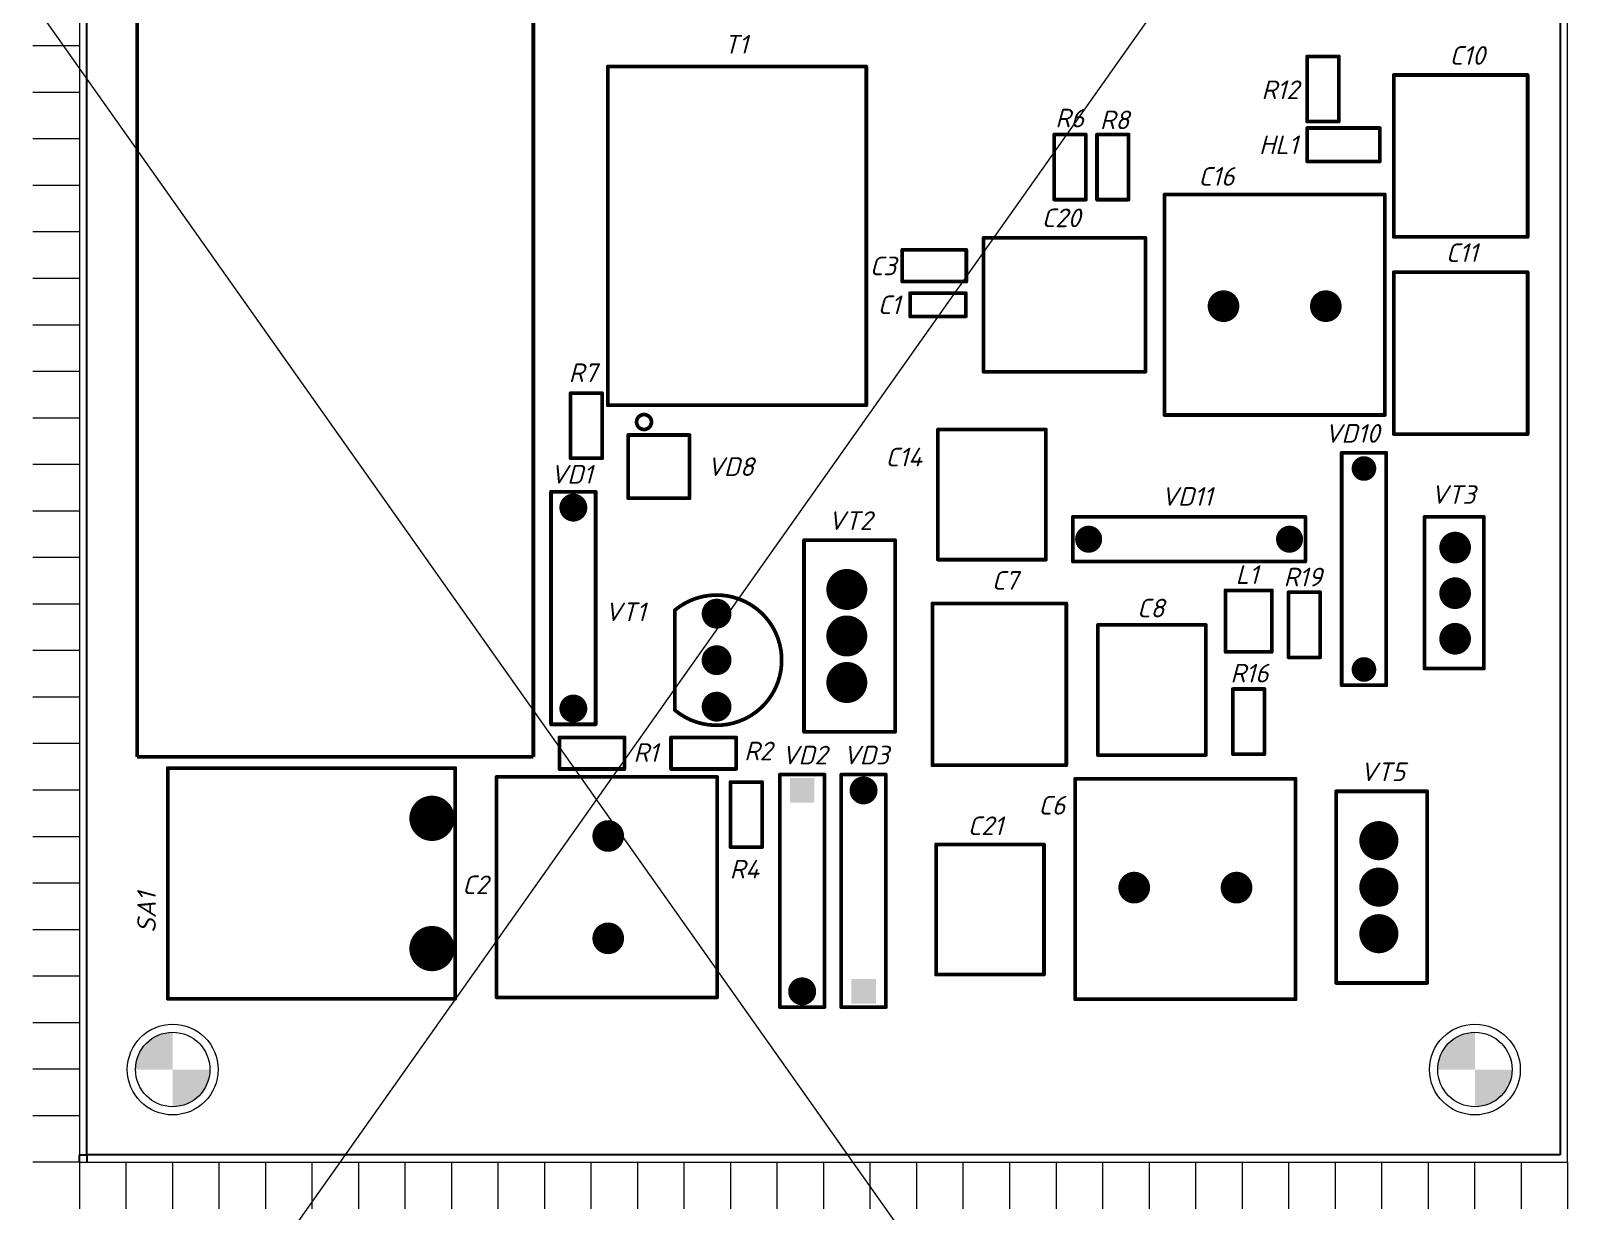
# Model space of a CAD drawing. Header units: millimetres. Extents: x -963 to 6509, y -1367 to 453.
# Drawn here: x 526.5 to 610.4, y 126.3 to 189.8 of the extents above; entities that cross this region are included whole.
import ezdxf

# ---------------------------------------------------------------- set-up
doc = ezdxf.new("R2010")
doc.units = ezdxf.units.MM
doc.header["$LTSCALE"] = 0.5
doc.layers.get('Defpoints').update_dxf_attribs({"color": 5})
doc.layers.add('2-штриховка', color=7, linetype='Continuous', true_color=0x00c7c7)
doc.layers.add('4-текст', color=7, linetype='Continuous', true_color=0x00ad00)
doc.layers.add('BottomSolder', color=6, linetype='Continuous', plot=False)
doc.layers.add('TopLayer', color=1, linetype='Continuous')
doc.layers.add('TopOverlay', color=2, linetype='Continuous')
doc.layers.add('Для ПП', color=30, linetype='Continuous', lineweight=20)
doc.styles.get("Standard").update_dxf_attribs({"font": 'isocpeui.ttf', "width": 0.9})

msp = doc.modelspace()

# ---------------------------------------------------------------- hatches: boundary and pattern name
at = {"layer": '2-штриховка'}
h = msp.add_hatch(color=256, dxfattribs=at)
h.dxf.hatch_style = 1
h.paths.add_polyline_path([(534.091, 135.988, 0.414214), (532.091, 133.988), (534.091, 133.988)])
h.paths.add_polyline_path([(536.091, 133.988), (534.091, 133.988), (534.091, 131.988, 0.414214)])
h = msp.add_hatch(color=256, dxfattribs=at)
h.dxf.hatch_style = 1
h.paths.add_polyline_path([(604.091, 135.988, 0.414214), (602.091, 133.988), (604.091, 133.988)])
h.paths.add_polyline_path([(606.091, 133.988), (604.091, 133.988), (604.091, 131.988, 0.414214)])

# ---------------------------------------------------------------- linework, layer by layer
at = {"layer": 'BottomSolder'}
for points, const_width in [([(591.004, 175.013, 1), (590.152, 175.013, 1)], 0.852), ([(596.504, 175.013, 1), (595.652, 175.013, 1)], 0.852), ([(598.128, 166.618, 1), (598.128, 165.957, 1)], 0.662), ([(555.628, 163.812, 1), (555.628, 164.563, 1)], 0.752), ([(582.965, 162.488, 1), (583.691, 162.488, 1)], 0.727), ([(593.765, 162.488, 1), (594.491, 162.488, 1)], 0.727), ([(603.028, 161.612, 1), (603.028, 162.463, 1)], 0.852), ([(570.328, 160.338, 1), (570.328, 159.237, 1)], 1.102), ([(603.028, 159.162, 1), (603.028, 160.013, 1)], 0.852), ([(563.328, 158.888, 1), (563.328, 158.087, 1)], 0.802), ([(570.328, 157.838, 1), (570.328, 156.737, 1)], 1.102), ([(603.028, 156.712, 1), (603.028, 157.563, 1)], 0.852), ([(563.328, 156.388, 1), (563.328, 155.587, 1)], 0.802), ([(598.128, 155.818, 1), (598.128, 155.157, 1)], 0.662), ([(570.328, 155.338, 1), (570.328, 154.237, 1)], 1.102), ([(555.628, 153.012, 1), (555.628, 153.763, 1)], 0.752), ([(563.328, 153.888, 1), (563.328, 153.087, 1)], 0.802), ([(571.228, 148.612, 1), (571.228, 149.363, 1)], 0.752), ([(548.028, 146.879, 1), (548.028, 148.096, 1)], 1.217), ([(557.503, 146.963, 1), (557.503, 146.112, 1)], 0.852), ([(598.928, 146.813, 1), (598.928, 145.762, 1)], 1.052), ([(585.352, 143.763, 1), (586.204, 143.763, 1)], 0.852), ([(590.852, 143.763, 1), (591.704, 143.763, 1)], 0.852), ([(598.928, 144.313, 1), (598.928, 143.262, 1)], 1.052), ([(557.503, 141.463, 1), (557.503, 140.612, 1)], 0.852), ([(598.928, 141.813, 1), (598.928, 140.762, 1)], 1.052), ([(548.028, 139.879, 1), (548.028, 141.096, 1)], 1.217), ([(567.928, 138.563, 1), (567.928, 137.812, 1)], 0.752)]:
    msp.add_lwpolyline(points, format="xyb", close=True, dxfattribs=dict(at, const_width=const_width))
for points in [[(568.59, 148.326), (568.59, 149.649), (567.267, 148.326), (567.267, 149.649)], [(570.567, 138.849), (570.567, 137.526), (571.89, 138.849), (571.89, 137.526)]]:
    msp.add_solid(points, dxfattribs=at)
at = {"layer": 'Defpoints'}
for p, q in [((529.074, 129), (529.074, 129.4)), ((529.074, 129.4), (529.474, 129.4)), ((529.474, 129.4), (529.474, 129))]:
    msp.add_line(p, q, dxfattribs=at)
at = {"layer": 'TopLayer'}
for p, q in [((529.474, 129.4), (529.474, 258.575)), ((608.678, 258.575), (608.678, 129.4)), ((608.678, 129.4), (529.474, 129.4))]:
    msp.add_line(p, q, dxfattribs=at)
at = {"layer": 'TopOverlay', "const_width": 0.2}
for points in [[(532.178, 150.788), (532.178, 228.888)], [(553.478, 150.788), (553.478, 228.888)], [(595.078, 188.438), (596.778, 188.438)], [(595.078, 184.938), (595.078, 188.438)], [(596.778, 184.938), (596.778, 188.438)], [(557.478, 169.688), (557.478, 187.888)], [(557.478, 187.888), (571.378, 187.888)], [(571.378, 169.688), (571.378, 187.888)], [(599.728, 187.438), (606.928, 187.438)], [(599.728, 178.738), (599.728, 187.438)], [(606.928, 178.738), (606.928, 187.438)], [(595.078, 184.938), (596.778, 184.938)], [(595.078, 182.788), (595.078, 184.588)], [(595.078, 184.588), (598.978, 184.588)], [(598.978, 182.788), (598.978, 184.588)], [(581.478, 180.738), (581.478, 184.238)], [(581.478, 184.238), (583.178, 184.238)], [(583.178, 180.738), (583.178, 184.238)], [(583.778, 184.238), (585.478, 184.238)], [(583.778, 180.738), (583.778, 184.238)], [(585.478, 180.738), (585.478, 184.238)], [(595.078, 182.788), (598.978, 182.788)], [(581.478, 180.738), (583.178, 180.738)], [(583.778, 180.738), (585.478, 180.738)], [(587.403, 181.013), (599.253, 181.013)], [(587.403, 169.163), (587.403, 181.013)], [(599.253, 169.163), (599.253, 181.013)], [(599.728, 178.738), (606.928, 178.738)], [(573.303, 178.038), (576.753, 178.038)], [(573.303, 176.338), (573.303, 178.038)], [(576.753, 176.338), (576.753, 178.038)], [(577.678, 171.488), (577.678, 178.688)], [(577.678, 178.688), (586.378, 178.688)], [(586.378, 171.488), (586.378, 178.688)], [(573.303, 176.338), (576.753, 176.338)], [(599.728, 176.838), (606.928, 176.838)], [(599.728, 168.138), (599.728, 176.838)], [(606.928, 168.138), (606.928, 176.838)], [(573.728, 174.463), (573.728, 175.713)], [(573.728, 175.713), (576.728, 175.713)], [(576.728, 174.463), (576.728, 175.713)], [(573.728, 174.463), (576.728, 174.463)], [(577.678, 171.488), (586.378, 171.488)], [(555.478, 170.338), (557.178, 170.338)], [(555.478, 166.838), (555.478, 170.338)], [(557.178, 166.838), (557.178, 170.338)], [(557.478, 169.688), (571.378, 169.688)], [(587.403, 169.163), (599.253, 169.163)], [(558.578, 164.688), (558.578, 168.088)], [(558.578, 168.088), (561.878, 168.088)], [(561.878, 164.688), (561.878, 168.088)], [(575.228, 161.388), (575.228, 168.388)], [(575.228, 168.388), (581.028, 168.388)], [(581.028, 161.388), (581.028, 168.388)], [(599.728, 168.138), (606.928, 168.138)], [(596.928, 167.138), (599.328, 167.138)], [(596.928, 154.638), (596.928, 167.138)], [(599.328, 154.638), (599.328, 167.138)], [(555.478, 166.838), (557.178, 166.838)], [(554.428, 165.038), (556.828, 165.038)], [(554.428, 152.538), (554.428, 165.038)], [(556.828, 152.538), (556.828, 165.038)], [(558.578, 164.688), (561.878, 164.688)], [(582.478, 161.288), (582.478, 163.688)], [(582.478, 163.688), (594.978, 163.688)], [(594.978, 161.288), (594.978, 163.688)], [(601.378, 163.688), (604.578, 163.688)], [(601.378, 155.538), (601.378, 163.688)], [(604.578, 155.538), (604.578, 163.688)], [(568.028, 152.138), (568.028, 162.438)], [(568.028, 162.438), (572.928, 162.438)], [(572.928, 152.138), (572.928, 162.438)], [(575.228, 161.388), (581.028, 161.388)], [(582.478, 161.288), (594.978, 161.288)], [(590.678, 159.738), (593.178, 159.738)], [(590.678, 156.438), (590.678, 159.738)], [(593.178, 156.438), (593.178, 159.738)], [(594.078, 156.138), (594.078, 159.638)], [(594.078, 159.638), (595.778, 159.638)], [(595.778, 156.138), (595.778, 159.638)], [(561.078, 153.306), (561.078, 158.669)], [(574.928, 159.038), (582.128, 159.038)], [(574.928, 150.338), (574.928, 159.038)], [(582.128, 150.338), (582.128, 159.038)], [(583.828, 157.888), (589.628, 157.888)], [(583.828, 150.888), (583.828, 157.888)], [(589.628, 150.888), (589.628, 157.888)], [(590.678, 156.438), (593.178, 156.438)], [(594.078, 156.138), (595.778, 156.138)], [(601.378, 155.538), (604.578, 155.538)], [(591.078, 154.438), (592.778, 154.438)], [(591.078, 150.938), (591.078, 154.438)], [(592.778, 150.938), (592.778, 154.438)], [(596.928, 154.638), (599.328, 154.638)], [(554.428, 152.538), (556.828, 152.538)], [(554.878, 151.838), (558.378, 151.838)], [(554.878, 150.138), (554.878, 151.838)], [(558.378, 150.138), (558.378, 151.838)], [(560.878, 151.838), (564.378, 151.838)], [(560.878, 150.138), (560.878, 151.838)], [(564.378, 150.138), (564.378, 151.838)], [(568.028, 152.138), (572.928, 152.138)], [(553.478, 150.788), (532.178, 150.788)], [(533.828, 137.788), (533.828, 150.188)], [(533.828, 150.188), (549.278, 150.188)], [(549.278, 137.788), (549.278, 150.188)], [(574.928, 150.338), (582.128, 150.338)], [(583.828, 150.888), (589.628, 150.888)], [(591.078, 150.938), (592.778, 150.938)], [(551.503, 149.713), (563.353, 149.713)], [(551.503, 137.863), (551.503, 149.713)], [(554.878, 150.138), (558.378, 150.138)], [(560.878, 150.138), (564.378, 150.138)], [(563.353, 137.863), (563.353, 149.713)], [(564.078, 145.938), (564.078, 149.438)], [(564.078, 149.438), (565.778, 149.438)], [(565.778, 145.938), (565.778, 149.438)], [(566.728, 137.338), (566.728, 149.838)], [(566.728, 149.838), (569.128, 149.838)], [(569.128, 137.338), (569.128, 149.838)], [(570.028, 149.838), (572.428, 149.838)], [(570.028, 137.338), (570.028, 149.838)], [(572.428, 137.338), (572.428, 149.838)], [(582.603, 137.763), (582.603, 149.613)], [(582.603, 149.613), (594.453, 149.613)], [(594.453, 137.763), (594.453, 149.613)], [(596.628, 138.638), (596.628, 148.938)], [(596.628, 148.938), (601.528, 148.938)], [(601.528, 138.638), (601.528, 148.938)], [(575.128, 139.088), (575.128, 146.088)], [(575.128, 146.088), (580.928, 146.088)], [(580.928, 139.088), (580.928, 146.088)], [(564.078, 145.938), (565.778, 145.938)], [(575.128, 139.088), (580.928, 139.088)], [(596.628, 138.638), (601.528, 138.638)], [(533.828, 137.788), (549.278, 137.788)], [(551.503, 137.863), (563.353, 137.863)], [(582.603, 137.763), (594.453, 137.763)], [(566.728, 137.338), (569.128, 137.338)], [(570.028, 137.338), (572.428, 137.338)]]:
    msp.add_lwpolyline(points, dxfattribs=at)
at = {"layer": 'TopOverlay'}
for points, const_width in [([(595.078, 188.388, 1), (595.078, 188.488, 1)], 0.1), ([(595.078, 188.388, 1), (595.078, 188.488, 1)], 0.1), ([(596.778, 188.388, 1), (596.778, 188.488, 1)], 0.1), ([(596.778, 188.388, 1), (596.778, 188.488, 1)], 0.1), ([(557.478, 187.938, 1), (557.478, 187.838, 1)], 0.1), ([(557.478, 187.938, 1), (557.478, 187.838, 1)], 0.1), ([(571.378, 187.938, 1), (571.378, 187.838, 1)], 0.1), ([(571.378, 187.938, 1), (571.378, 187.838, 1)], 0.1), ([(599.728, 187.488, 1), (599.728, 187.388, 1)], 0.1), ([(599.728, 187.488, 1), (599.728, 187.388, 1)], 0.1), ([(606.928, 187.488, 1), (606.928, 187.388, 1)], 0.1), ([(606.928, 187.488, 1), (606.928, 187.388, 1)], 0.1), ([(595.078, 184.888, 1), (595.078, 184.988, 1)], 0.1), ([(595.078, 184.888, 1), (595.078, 184.988, 1)], 0.1), ([(595.028, 184.588, 1), (595.128, 184.588, 1)], 0.1), ([(595.028, 184.588, 1), (595.128, 184.588, 1)], 0.1), ([(596.778, 184.888, 1), (596.778, 184.988, 1)], 0.1), ([(596.778, 184.888, 1), (596.778, 184.988, 1)], 0.1), ([(598.928, 184.588, 1), (599.028, 184.588, 1)], 0.1), ([(598.928, 184.588, 1), (599.028, 184.588, 1)], 0.1), ([(581.478, 184.288, 1), (581.478, 184.188, 1)], 0.1), ([(581.478, 184.288, 1), (581.478, 184.188, 1)], 0.1), ([(583.178, 184.288, 1), (583.178, 184.188, 1)], 0.1), ([(583.178, 184.288, 1), (583.178, 184.188, 1)], 0.1), ([(583.778, 184.188, 1), (583.778, 184.288, 1)], 0.1), ([(583.778, 184.188, 1), (583.778, 184.288, 1)], 0.1), ([(585.478, 184.188, 1), (585.478, 184.288, 1)], 0.1), ([(585.478, 184.188, 1), (585.478, 184.288, 1)], 0.1), ([(595.028, 182.788, 1), (595.128, 182.788, 1)], 0.1), ([(595.028, 182.788, 1), (595.128, 182.788, 1)], 0.1), ([(598.928, 182.788, 1), (599.028, 182.788, 1)], 0.1), ([(598.928, 182.788, 1), (599.028, 182.788, 1)], 0.1), ([(581.478, 180.788, 1), (581.478, 180.688, 1)], 0.1), ([(581.478, 180.788, 1), (581.478, 180.688, 1)], 0.1), ([(583.178, 180.788, 1), (583.178, 180.688, 1)], 0.1), ([(583.178, 180.788, 1), (583.178, 180.688, 1)], 0.1), ([(583.778, 180.688, 1), (583.778, 180.788, 1)], 0.1), ([(583.778, 180.688, 1), (583.778, 180.788, 1)], 0.1), ([(585.478, 180.688, 1), (585.478, 180.788, 1)], 0.1), ([(585.478, 180.688, 1), (585.478, 180.788, 1)], 0.1), ([(587.453, 181.013, 1), (587.353, 181.013, 1)], 0.1), ([(587.453, 181.013, 1), (587.353, 181.013, 1)], 0.1), ([(599.303, 181.013, 1), (599.203, 181.013, 1)], 0.1), ([(599.303, 181.013, 1), (599.203, 181.013, 1)], 0.1), ([(599.728, 178.788, 1), (599.728, 178.688, 1)], 0.1), ([(599.728, 178.788, 1), (599.728, 178.688, 1)], 0.1), ([(606.928, 178.788, 1), (606.928, 178.688, 1)], 0.1), ([(606.928, 178.788, 1), (606.928, 178.688, 1)], 0.1), ([(573.353, 178.038, 1), (573.253, 178.038, 1)], 0.1), ([(573.353, 178.038, 1), (573.253, 178.038, 1)], 0.1), ([(576.803, 178.038, 1), (576.703, 178.038, 1)], 0.1), ([(576.803, 178.038, 1), (576.703, 178.038, 1)], 0.1), ([(577.728, 178.688, 1), (577.628, 178.688, 1)], 0.1), ([(577.728, 178.688, 1), (577.628, 178.688, 1)], 0.1), ([(586.428, 178.688, 1), (586.328, 178.688, 1)], 0.1), ([(586.428, 178.688, 1), (586.328, 178.688, 1)], 0.1), ([(573.353, 176.338, 1), (573.253, 176.338, 1)], 0.1), ([(573.353, 176.338, 1), (573.253, 176.338, 1)], 0.1), ([(576.803, 176.338, 1), (576.703, 176.338, 1)], 0.1), ([(576.803, 176.338, 1), (576.703, 176.338, 1)], 0.1), ([(599.728, 176.888, 1), (599.728, 176.788, 1)], 0.1), ([(599.728, 176.888, 1), (599.728, 176.788, 1)], 0.1), ([(606.928, 176.888, 1), (606.928, 176.788, 1)], 0.1), ([(606.928, 176.888, 1), (606.928, 176.788, 1)], 0.1), ([(573.778, 175.713, 1), (573.678, 175.713, 1)], 0.1), ([(573.778, 175.713, 1), (573.678, 175.713, 1)], 0.1), ([(576.778, 175.713, 1), (576.678, 175.713, 1)], 0.1), ([(576.778, 175.713, 1), (576.678, 175.713, 1)], 0.1), ([(573.778, 174.463, 1), (573.678, 174.463, 1)], 0.1), ([(573.778, 174.463, 1), (573.678, 174.463, 1)], 0.1), ([(576.778, 174.463, 1), (576.678, 174.463, 1)], 0.1), ([(576.778, 174.463, 1), (576.678, 174.463, 1)], 0.1), ([(577.728, 171.488, 1), (577.628, 171.488, 1)], 0.1), ([(577.728, 171.488, 1), (577.628, 171.488, 1)], 0.1), ([(586.428, 171.488, 1), (586.328, 171.488, 1)], 0.1), ([(586.428, 171.488, 1), (586.328, 171.488, 1)], 0.1), ([(555.478, 170.288, 1), (555.478, 170.388, 1)], 0.1), ([(555.478, 170.288, 1), (555.478, 170.388, 1)], 0.1), ([(557.178, 170.288, 1), (557.178, 170.388, 1)], 0.1), ([(557.178, 170.288, 1), (557.178, 170.388, 1)], 0.1), ([(557.478, 169.738, 1), (557.478, 169.638, 1)], 0.1), ([(557.478, 169.738, 1), (557.478, 169.638, 1)], 0.1), ([(571.378, 169.738, 1), (571.378, 169.638, 1)], 0.1), ([(571.378, 169.738, 1), (571.378, 169.638, 1)], 0.1), ([(559.428, 168.388, 1), (559.428, 169.188, 1)], 0.2), ([(559.428, 169.238, 1), (559.428, 169.138, 1)], 0.1), ([(587.453, 169.163, 1), (587.353, 169.163, 1)], 0.1), ([(587.453, 169.163, 1), (587.353, 169.163, 1)], 0.1), ([(599.303, 169.163, 1), (599.203, 169.163, 1)], 0.1), ([(599.303, 169.163, 1), (599.203, 169.163, 1)], 0.1), ([(558.578, 168.038, 1), (558.578, 168.138, 1)], 0.1), ([(558.578, 168.038, 1), (558.578, 168.138, 1)], 0.1), ([(559.428, 168.438, 1), (559.428, 168.338, 1)], 0.1), ([(561.878, 168.038, 1), (561.878, 168.138, 1)], 0.1), ([(561.878, 168.038, 1), (561.878, 168.138, 1)], 0.1), ([(575.228, 168.338, 1), (575.228, 168.438, 1)], 0.1), ([(575.228, 168.338, 1), (575.228, 168.438, 1)], 0.1), ([(581.028, 168.338, 1), (581.028, 168.438, 1)], 0.1), ([(581.028, 168.338, 1), (581.028, 168.438, 1)], 0.1), ([(599.728, 168.188, 1), (599.728, 168.088, 1)], 0.1), ([(599.728, 168.188, 1), (599.728, 168.088, 1)], 0.1), ([(606.928, 168.188, 1), (606.928, 168.088, 1)], 0.1), ([(606.928, 168.188, 1), (606.928, 168.088, 1)], 0.1), ([(596.928, 167.188, 1), (596.928, 167.088, 1)], 0.1), ([(596.928, 167.188, 1), (596.928, 167.088, 1)], 0.1), ([(599.328, 167.188, 1), (599.328, 167.088, 1)], 0.1), ([(599.328, 167.188, 1), (599.328, 167.088, 1)], 0.1), ([(555.478, 166.788, 1), (555.478, 166.888, 1)], 0.1), ([(555.478, 166.788, 1), (555.478, 166.888, 1)], 0.1), ([(557.178, 166.788, 1), (557.178, 166.888, 1)], 0.1), ([(557.178, 166.788, 1), (557.178, 166.888, 1)], 0.1), ([(554.428, 164.988, 1), (554.428, 165.088, 1)], 0.1), ([(554.428, 164.988, 1), (554.428, 165.088, 1)], 0.1), ([(556.828, 164.988, 1), (556.828, 165.088, 1)], 0.1), ([(556.828, 164.988, 1), (556.828, 165.088, 1)], 0.1), ([(558.578, 164.638, 1), (558.578, 164.738, 1)], 0.1), ([(558.578, 164.638, 1), (558.578, 164.738, 1)], 0.1), ([(561.878, 164.638, 1), (561.878, 164.738, 1)], 0.1), ([(561.878, 164.638, 1), (561.878, 164.738, 1)], 0.1), ([(582.428, 163.688, 1), (582.528, 163.688, 1)], 0.1), ([(582.428, 163.688, 1), (582.528, 163.688, 1)], 0.1), ([(594.928, 163.688, 1), (595.028, 163.688, 1)], 0.1), ([(594.928, 163.688, 1), (595.028, 163.688, 1)], 0.1), ([(601.378, 163.638, 1), (601.378, 163.738, 1)], 0.1), ([(601.378, 163.638, 1), (601.378, 163.738, 1)], 0.1), ([(604.578, 163.638, 1), (604.578, 163.738, 1)], 0.1), ([(604.578, 163.638, 1), (604.578, 163.738, 1)], 0.1), ([(568.028, 162.488, 1), (568.028, 162.388, 1)], 0.1), ([(568.028, 162.488, 1), (568.028, 162.388, 1)], 0.1), ([(572.928, 162.488, 1), (572.928, 162.388, 1)], 0.1), ([(572.928, 162.488, 1), (572.928, 162.388, 1)], 0.1), ([(575.228, 161.338, 1), (575.228, 161.438, 1)], 0.1), ([(575.228, 161.338, 1), (575.228, 161.438, 1)], 0.1), ([(581.028, 161.338, 1), (581.028, 161.438, 1)], 0.1), ([(581.028, 161.338, 1), (581.028, 161.438, 1)], 0.1), ([(582.428, 161.288, 1), (582.528, 161.288, 1)], 0.1), ([(582.428, 161.288, 1), (582.528, 161.288, 1)], 0.1), ([(594.928, 161.288, 1), (595.028, 161.288, 1)], 0.1), ([(594.928, 161.288, 1), (595.028, 161.288, 1)], 0.1), ([(590.678, 159.688, 1), (590.678, 159.788, 1)], 0.1), ([(590.678, 159.688, 1), (590.678, 159.788, 1)], 0.1), ([(593.178, 159.688, 1), (593.178, 159.788, 1)], 0.1), ([(593.178, 159.688, 1), (593.178, 159.788, 1)], 0.1), ([(594.078, 159.688, 1), (594.078, 159.588, 1)], 0.1), ([(594.078, 159.688, 1), (594.078, 159.588, 1)], 0.1), ([(595.778, 159.688, 1), (595.778, 159.588, 1)], 0.1), ([(595.778, 159.688, 1), (595.778, 159.588, 1)], 0.1), ([(561.078, 158.719, 1), (561.078, 158.619, 1)], 0.1), ([(561.078, 158.719, 1), (561.078, 158.619, 1)], 0.1), ([(574.928, 158.988, 1), (574.928, 159.088, 1)], 0.1), ([(574.928, 158.988, 1), (574.928, 159.088, 1)], 0.1), ([(582.128, 158.988, 1), (582.128, 159.088, 1)], 0.1), ([(582.128, 158.988, 1), (582.128, 159.088, 1)], 0.1), ([(583.828, 157.938, 1), (583.828, 157.838, 1)], 0.1), ([(583.828, 157.938, 1), (583.828, 157.838, 1)], 0.1), ([(589.628, 157.938, 1), (589.628, 157.838, 1)], 0.1), ([(589.628, 157.938, 1), (589.628, 157.838, 1)], 0.1), ([(590.678, 156.388, 1), (590.678, 156.488, 1)], 0.1), ([(590.678, 156.388, 1), (590.678, 156.488, 1)], 0.1), ([(593.178, 156.388, 1), (593.178, 156.488, 1)], 0.1), ([(593.178, 156.388, 1), (593.178, 156.488, 1)], 0.1), ([(594.078, 156.188, 1), (594.078, 156.088, 1)], 0.1), ([(594.078, 156.188, 1), (594.078, 156.088, 1)], 0.1), ([(595.778, 156.188, 1), (595.778, 156.088, 1)], 0.1), ([(595.778, 156.188, 1), (595.778, 156.088, 1)], 0.1), ([(601.378, 155.488, 1), (601.378, 155.588, 1)], 0.1), ([(601.378, 155.488, 1), (601.378, 155.588, 1)], 0.1), ([(604.578, 155.488, 1), (604.578, 155.588, 1)], 0.1), ([(604.578, 155.488, 1), (604.578, 155.588, 1)], 0.1), ([(591.078, 154.388, 1), (591.078, 154.488, 1)], 0.1), ([(591.078, 154.388, 1), (591.078, 154.488, 1)], 0.1), ([(592.778, 154.388, 1), (592.778, 154.488, 1)], 0.1), ([(592.778, 154.388, 1), (592.778, 154.488, 1)], 0.1), ([(596.928, 154.688, 1), (596.928, 154.588, 1)], 0.1), ([(596.928, 154.688, 1), (596.928, 154.588, 1)], 0.1), ([(599.328, 154.688, 1), (599.328, 154.588, 1)], 0.1), ([(599.328, 154.688, 1), (599.328, 154.588, 1)], 0.1), ([(561.078, 153.356, 1), (561.078, 153.256, 1)], 0.1), ([(561.078, 153.356, 1), (561.078, 153.256, 1)], 0.1), ([(554.428, 152.488, 1), (554.428, 152.588, 1)], 0.1), ([(554.428, 152.488, 1), (554.428, 152.588, 1)], 0.1), ([(554.828, 151.838, 1), (554.928, 151.838, 1)], 0.1), ([(554.828, 151.838, 1), (554.928, 151.838, 1)], 0.1), ([(556.828, 152.488, 1), (556.828, 152.588, 1)], 0.1), ([(556.828, 152.488, 1), (556.828, 152.588, 1)], 0.1), ([(558.328, 151.838, 1), (558.428, 151.838, 1)], 0.1), ([(558.328, 151.838, 1), (558.428, 151.838, 1)], 0.1), ([(560.828, 151.838, 1), (560.928, 151.838, 1)], 0.1), ([(560.828, 151.838, 1), (560.928, 151.838, 1)], 0.1), ([(564.328, 151.838, 1), (564.428, 151.838, 1)], 0.1), ([(564.328, 151.838, 1), (564.428, 151.838, 1)], 0.1), ([(568.028, 152.188, 1), (568.028, 152.088, 1)], 0.1), ([(568.028, 152.188, 1), (568.028, 152.088, 1)], 0.1), ([(572.928, 152.188, 1), (572.928, 152.088, 1)], 0.1), ([(572.928, 152.188, 1), (572.928, 152.088, 1)], 0.1), ([(533.828, 150.138, 1), (533.828, 150.238, 1)], 0.1), ([(533.828, 150.138, 1), (533.828, 150.238, 1)], 0.1), ([(549.278, 150.138, 1), (549.278, 150.238, 1)], 0.1), ([(549.278, 150.138, 1), (549.278, 150.238, 1)], 0.1), ([(574.928, 150.288, 1), (574.928, 150.388, 1)], 0.1), ([(574.928, 150.288, 1), (574.928, 150.388, 1)], 0.1), ([(582.128, 150.288, 1), (582.128, 150.388, 1)], 0.1), ([(582.128, 150.288, 1), (582.128, 150.388, 1)], 0.1), ([(583.828, 150.938, 1), (583.828, 150.838, 1)], 0.1), ([(583.828, 150.938, 1), (583.828, 150.838, 1)], 0.1), ([(589.628, 150.938, 1), (589.628, 150.838, 1)], 0.1), ([(589.628, 150.938, 1), (589.628, 150.838, 1)], 0.1), ([(591.078, 150.888, 1), (591.078, 150.988, 1)], 0.1), ([(591.078, 150.888, 1), (591.078, 150.988, 1)], 0.1), ([(592.778, 150.888, 1), (592.778, 150.988, 1)], 0.1), ([(592.778, 150.888, 1), (592.778, 150.988, 1)], 0.1), ([(551.503, 149.763, 1), (551.503, 149.663, 1)], 0.1), ([(551.503, 149.763, 1), (551.503, 149.663, 1)], 0.1), ([(554.828, 150.138, 1), (554.928, 150.138, 1)], 0.1), ([(554.828, 150.138, 1), (554.928, 150.138, 1)], 0.1), ([(558.328, 150.138, 1), (558.428, 150.138, 1)], 0.1), ([(558.328, 150.138, 1), (558.428, 150.138, 1)], 0.1), ([(560.828, 150.138, 1), (560.928, 150.138, 1)], 0.1), ([(560.828, 150.138, 1), (560.928, 150.138, 1)], 0.1), ([(563.353, 149.763, 1), (563.353, 149.663, 1)], 0.1), ([(563.353, 149.763, 1), (563.353, 149.663, 1)], 0.1), ([(564.078, 149.488, 1), (564.078, 149.388, 1)], 0.1), ([(564.078, 149.488, 1), (564.078, 149.388, 1)], 0.1), ([(564.328, 150.138, 1), (564.428, 150.138, 1)], 0.1), ([(564.328, 150.138, 1), (564.428, 150.138, 1)], 0.1), ([(565.778, 149.488, 1), (565.778, 149.388, 1)], 0.1), ([(565.778, 149.488, 1), (565.778, 149.388, 1)], 0.1), ([(566.728, 149.888, 1), (566.728, 149.788, 1)], 0.1), ([(566.728, 149.888, 1), (566.728, 149.788, 1)], 0.1), ([(569.128, 149.888, 1), (569.128, 149.788, 1)], 0.1), ([(569.128, 149.888, 1), (569.128, 149.788, 1)], 0.1), ([(570.028, 149.788, 1), (570.028, 149.888, 1)], 0.1), ([(570.028, 149.788, 1), (570.028, 149.888, 1)], 0.1), ([(572.428, 149.788, 1), (572.428, 149.888, 1)], 0.1), ([(572.428, 149.788, 1), (572.428, 149.888, 1)], 0.1), ([(582.553, 149.613, 1), (582.653, 149.613, 1)], 0.1), ([(582.553, 149.613, 1), (582.653, 149.613, 1)], 0.1), ([(594.403, 149.613, 1), (594.503, 149.613, 1)], 0.1), ([(594.403, 149.613, 1), (594.503, 149.613, 1)], 0.1), ([(596.628, 148.988, 1), (596.628, 148.888, 1)], 0.1), ([(596.628, 148.988, 1), (596.628, 148.888, 1)], 0.1), ([(601.528, 148.988, 1), (601.528, 148.888, 1)], 0.1), ([(601.528, 148.988, 1), (601.528, 148.888, 1)], 0.1), ([(575.128, 146.038, 1), (575.128, 146.138, 1)], 0.1), ([(575.128, 146.038, 1), (575.128, 146.138, 1)], 0.1), ([(580.928, 146.038, 1), (580.928, 146.138, 1)], 0.1), ([(580.928, 146.038, 1), (580.928, 146.138, 1)], 0.1), ([(564.078, 145.988, 1), (564.078, 145.888, 1)], 0.1), ([(564.078, 145.988, 1), (564.078, 145.888, 1)], 0.1), ([(565.778, 145.988, 1), (565.778, 145.888, 1)], 0.1), ([(565.778, 145.988, 1), (565.778, 145.888, 1)], 0.1), ([(575.128, 139.038, 1), (575.128, 139.138, 1)], 0.1), ([(575.128, 139.038, 1), (575.128, 139.138, 1)], 0.1), ([(580.928, 139.038, 1), (580.928, 139.138, 1)], 0.1), ([(580.928, 139.038, 1), (580.928, 139.138, 1)], 0.1), ([(596.628, 138.688, 1), (596.628, 138.588, 1)], 0.1), ([(596.628, 138.688, 1), (596.628, 138.588, 1)], 0.1), ([(601.528, 138.688, 1), (601.528, 138.588, 1)], 0.1), ([(601.528, 138.688, 1), (601.528, 138.588, 1)], 0.1), ([(533.828, 137.738, 1), (533.828, 137.838, 1)], 0.1), ([(533.828, 137.738, 1), (533.828, 137.838, 1)], 0.1), ([(549.278, 137.738, 1), (549.278, 137.838, 1)], 0.1), ([(549.278, 137.738, 1), (549.278, 137.838, 1)], 0.1), ([(551.503, 137.913, 1), (551.503, 137.813, 1)], 0.1), ([(551.503, 137.913, 1), (551.503, 137.813, 1)], 0.1), ([(563.353, 137.913, 1), (563.353, 137.813, 1)], 0.1), ([(563.353, 137.913, 1), (563.353, 137.813, 1)], 0.1), ([(582.553, 137.763, 1), (582.653, 137.763, 1)], 0.1), ([(582.553, 137.763, 1), (582.653, 137.763, 1)], 0.1), ([(594.403, 137.763, 1), (594.503, 137.763, 1)], 0.1), ([(594.403, 137.763, 1), (594.503, 137.763, 1)], 0.1), ([(566.728, 137.388, 1), (566.728, 137.288, 1)], 0.1), ([(566.728, 137.388, 1), (566.728, 137.288, 1)], 0.1), ([(569.128, 137.388, 1), (569.128, 137.288, 1)], 0.1), ([(569.128, 137.388, 1), (569.128, 137.288, 1)], 0.1), ([(570.028, 137.288, 1), (570.028, 137.388, 1)], 0.1), ([(570.028, 137.288, 1), (570.028, 137.388, 1)], 0.1), ([(572.428, 137.288, 1), (572.428, 137.388, 1)], 0.1), ([(572.428, 137.288, 1), (572.428, 137.388, 1)], 0.1)]:
    msp.add_lwpolyline(points, format="xyb", close=True, dxfattribs=dict(at, const_width=const_width))
at = {"layer": 'TopOverlay', "const_width": 0.2}
msp.add_lwpolyline([(561.078, 158.669, -2.144507), (561.078, 153.306)], format="xyb", dxfattribs=at)
at = {"layer": 'Для ПП'}
for p, q in [((451.862, 297), (661.862, 0)), ((661.862, 297), (451.862, 0)), ((529.074, 259), (529.074, 129)), ((609.074, 129), (609.074, 259)), ((529.074, 189), (526.574, 189)), ((529.074, 186.5), (526.574, 186.5)), ((529.074, 184), (526.574, 184)), ((529.074, 181.5), (526.574, 181.5)), ((529.074, 179), (526.574, 179)), ((529.074, 176.5), (526.574, 176.5)), ((529.074, 174), (526.574, 174)), ((529.074, 171.5), (526.574, 171.5)), ((529.074, 169), (526.574, 169)), ((529.074, 166.5), (526.574, 166.5)), ((529.074, 164), (526.574, 164)), ((529.074, 161.5), (526.574, 161.5)), ((529.074, 159), (526.574, 159)), ((529.074, 156.5), (526.574, 156.5)), ((529.074, 154), (526.574, 154)), ((529.074, 151.5), (526.574, 151.5)), ((529.074, 149), (526.574, 149)), ((529.074, 146.5), (526.574, 146.5)), ((529.074, 144), (526.574, 144)), ((529.074, 141.5), (526.574, 141.5)), ((529.074, 139), (526.574, 139)), ((572.064, 137.352), (570.364, 137.352)), ((529.074, 136.5), (526.574, 136.5)), ((529.074, 134), (526.574, 134)), ((529.074, 131.5), (526.574, 131.5)), ((529.074, 129), (526.574, 129)), ((529.074, 129), (609.074, 129)), ((529.074, 129), (529.074, 126.5)), ((531.574, 129), (531.574, 126.5)), ((534.074, 129), (534.074, 126.5)), ((536.574, 129), (536.574, 126.5)), ((539.074, 129), (539.074, 126.5)), ((541.574, 129), (541.574, 126.5)), ((544.074, 129), (544.074, 126.5)), ((546.574, 129), (546.574, 126.5)), ((549.074, 129), (549.074, 126.5)), ((551.574, 129), (551.574, 126.5)), ((554.074, 129), (554.074, 126.5)), ((556.574, 129), (556.574, 126.5)), ((559.074, 129), (559.074, 126.5)), ((561.574, 129), (561.574, 126.5)), ((564.074, 129), (564.074, 126.5)), ((566.574, 129), (566.574, 126.5)), ((569.074, 129), (569.074, 126.5)), ((571.574, 129), (571.574, 126.5)), ((574.074, 129), (574.074, 126.5)), ((576.574, 129), (576.574, 126.5)), ((579.074, 129), (579.074, 126.5)), ((581.574, 129), (581.574, 126.5)), ((584.074, 129), (584.074, 126.5)), ((586.574, 129), (586.574, 126.5)), ((589.074, 129), (589.074, 126.5)), ((591.574, 129), (591.574, 126.5)), ((594.074, 129), (594.074, 126.5)), ((596.574, 129), (596.574, 126.5)), ((599.074, 129), (599.074, 126.5)), ((601.574, 129), (601.574, 126.5)), ((604.074, 129), (604.074, 126.5)), ((606.574, 129), (606.574, 126.5)), ((609.074, 129), (609.074, 126.5))]:
    msp.add_line(p, q, dxfattribs=at)
for centre, radius in [((534.091, 133.988), 2.44), ((534.091, 133.988), 2), ((604.091, 133.988), 2.44), ((604.091, 133.988), 2)]:
    msp.add_circle(centre, radius, dxfattribs=at)

# ---------------------------------------------------------------- texts
at = {"layer": '4-текст'}
for s, p in [('T1', (563.728, 188.588)), ('C10', (602.728, 187.988)), ('R12', (592.62, 186.144)), ('R6', (581.533, 184.626)), ('R8', (583.933, 184.526)), ('HL1', (592.491, 183.188)), ('C16', (589.228, 181.488)), ('C20', (580.805, 179.259)), ('C11', (602.528, 177.388)), ('C3', (571.563, 176.673)), ('C1', (571.988, 174.588)), ('R7', (555.382, 170.938)), ('VD10', (596.017, 167.676)), ('C14', (572.407, 166.404)), ('VD1', (554.398, 165.475)), ('VD8', (562.822, 165.888)), ('VT3', (601.728, 164.388)), ('VD11', (587.228, 164.288)), ('VT2', (569.328, 162.988)), ('C7', (578.123, 159.773)), ('L1', (591.228, 160.088)), ('R19', (593.807, 159.955)), ('VT1', (557.328, 158.088)), ('C8', (585.928, 158.288)), ('R16', (590.948, 154.792)), ('R1', (558.86, 150.522)), ('R2', (564.811, 150.605)), ('VD2', (566.828, 150.388)), ('VD3', (570.128, 150.388)), ('VT5', (597.928, 149.488)), ('C6', (580.628, 147.688)), ('C21', (576.828, 146.588)), ('R4', (564.039, 144.258)), ('C2', (549.654, 143.412))]:
    msp.add_text(s, height=1, dxfattribs=at).set_placement(p)
msp.add_text('SA1', height=1, rotation=90, dxfattribs=at).set_placement((533.186, 141.327))

doc.saveas('drawing.dxf')
